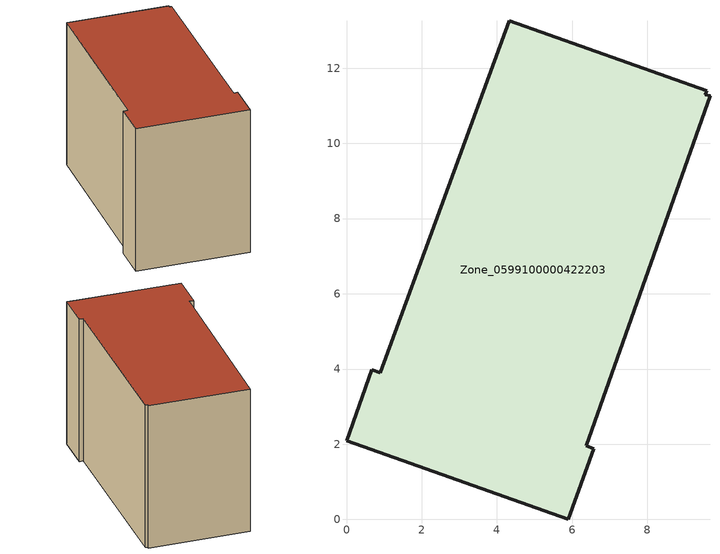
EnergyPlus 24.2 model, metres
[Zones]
Zone_0599100000422203
 floor ground (C_G): 9.66,11.26 6.37,1.96 6.57,1.88 5.9,0 0,2.1 0.67,3.98 0.9,3.9 4.33,13.27 9.58,11.4 9.54,11.3 z0.6
 wall outside (C_F): 5.9,0 6.57,1.88 6.37,1.96 9.66,11.26 9.54,11.3 9.58,11.4 4.33,13.27 0.9,3.9 0.67,3.98 0,2.1 5.9,0 z0.6:9
 roof outside (C_R): 6.37,1.96 9.66,11.26 9.54,11.3 9.58,11.4 4.33,13.27 0.9,3.9 0.67,3.98 0,2.1 5.9,0 6.57,1.88 z9
[BUILDING]
Pand.0599100000422203: North Axis=0; Terrain=City; Loads Convergence Tolerance Value=0.04; Temperature Convergence Tolerance Value=0.4; Solar Distribution=FullExterior; Maximum Number of Warmup Days=25; Minimum Number of Warmup Days=1
[Site:Location]
Rotterdam.The.Hague.AP_ZH_NLD Design_Conditions: Latitude=51.96; Longitude=4.45; Time Zone=1; Elevation=-4.5
[SITE:GROUNDTEMPERATURE:BUILDINGSURFACE]
18, 18, 18, 18, 18, 18, 18, 18, 18, 18, 18, 18
[MATERIAL] Thermal Absorptance=0.9; Solar Absorptance=0.7; Visible Absorptance=0.7
Name | Roughness | Thickness | Conductivity | Density | Specific Heat
G.TI.2006-2014 | MediumSmooth | 0.15 | 0.06 | 540 | 1210
F.TI.2006-2014 | Rough | 0.3 | 0.12 | 1920 | 840
R.TI.2006-2014 | MediumRough | 0.2 | 0.08 | 1500 | 1000
[CONSTRUCTION]
C_G: G.TI.2006-2014
C_F: F.TI.2006-2014
C_R: R.TI.2006-2014
[ZONE]
Zone_0599100000422203: Type=1; Multiplier=1; Ceiling Height=Autocalculate; Volume=Autocalculate; Floor Area=autocalculate; Part of Total Floor Area=Yes
[ZONEINFILTRATION:DESIGNFLOWRATE]
Infil_Zone_0599100000422203: Zone or ZoneList or Space or SpaceList=Zone_0599100000422203; Schedule=AlwaysOn; Design Flow Rate Calculation Method=Flow/Area; Flow Rate per Floor Area=0.0015; Constant Term Coefficient=1; Temperature Term Coefficient=0; Velocity Term Coefficient=0; Velocity Squared Term Coefficient=0
[HVACTEMPLATE:ZONE:IDEALLOADSAIRSYSTEM]
Zone_0599100000422203: Maximum Heating Supply Air Temperature=50; Minimum Cooling Supply Air Temperature=13; Maximum Heating Supply Air Humidity Ratio=0.0156; Minimum Cooling Supply Air Humidity Ratio=0.0077; Heating Limit=NoLimit; Cooling Limit=NoLimit; Dehumidification Control Type=ConstantSensibleHeatRatio; Cooling Sensible Heat Ratio=0.7; Dehumidification Setpoint=60; Humidification Control Type=None; Humidification Setpoint=30; Outdoor Air Method=None; Outdoor Air Flow Rate per Person=0.00944; Outdoor Air Flow Rate per Zone Floor Area=0; Outdoor Air Flow Rate per Zone=0; Demand Controlled Ventilation Type=None; Outdoor Air Economizer Type=NoEconomizer; Heat Recovery Type=None; Sensible Heat Recovery Effectiveness=0.7; Latent Heat Recovery Effectiveness=0.65
[ZONECONTROL:THERMOSTAT]
ThermostatControl_Zone_0599100000422203: Zone or ZoneList=Zone_0599100000422203; Control Type Schedule=DualSetpointControlType; Control 1=Thermostat_Zone_0599100000422203; Temperature Difference Between Cutout And Setpoint=0
[THERMOSTATSETPOINT:DUALSETPOINT]
Thermostat_Zone_0599100000422203: Heating Setpoint Temperature Schedule=HeatingSetpoint_Zone_0599100000422203; Cooling Setpoint Temperature Schedule=CoolingSetpoint_Zone_0599100000422203
[SCHEDULE:COMPACT]
HeatingSetpoint_Zone_0599100000422203: Through: 12/31, For: AllDays, Until: 24:00, 21
CoolingSetpoint_Zone_0599100000422203: Through: 12/31, For: AllDays, Until: 24:00, 24
DualSetpointControlType: Through: 12/31, For: AllDays, Until: 24:00, 4
AlwaysOn: Through: 12/31, For: AllDays, Until: 24:00, 1
